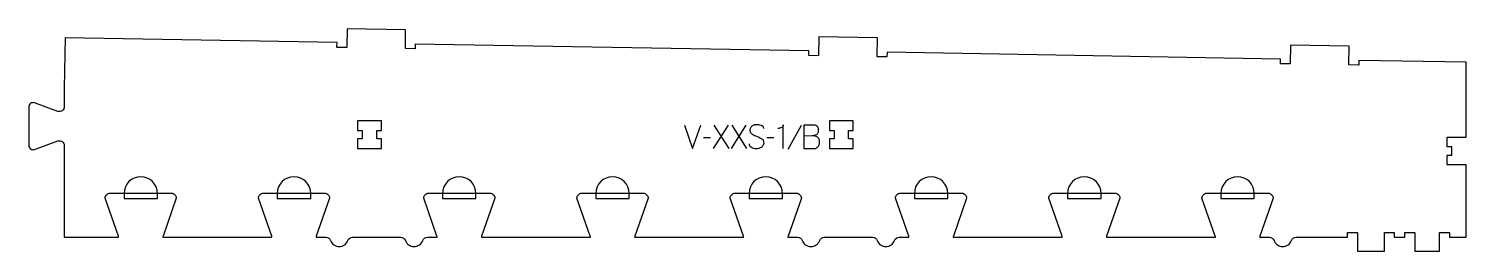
# Model space of a CAD drawing. Extents: x 0 to 1828, y 0 to 284.
import ezdxf

# ---------------------------------------------------------------- set-up
doc = ezdxf.new("R2010")
doc.units = 0
for name, color, linetype in [('1_ANYTOOL_1MMDEEP_LABELS_S', 2, 'CONTINUOUS'), ('3_ANYTOOL_CUTTHROUGH_INSID', 4, 'CONTINUOUS'), ('4_ANYTOOL_CUTTHROUGH_OUTSI', 5, 'CONTINUOUS'), ('5_ANYTOOL_HALF_MILL_9MM_IN', 3, 'CONTINUOUS')]:
    doc.layers.add(name, color=color, linetype=linetype)

msp = doc.modelspace()

# ---------------------------------------------------------------- linework, layer by layer
at = {"layer": '1_ANYTOOL_1MMDEEP_LABELS_S'}
for p, q in [((889.363746, 160.923199), (870.463746, 130.923199)), ((890.606603, 130.923199), (871.663746, 160.923199)), ((912.078032, 160.923199), (893.178032, 130.923199)), ((913.320889, 130.923199), (894.378032, 160.923199)), ((982.363746, 160.45177), (965.178032, 129.680341)), ((867.035175, 144.808913), (858.249461, 144.723199)), ((947.520889, 144.808913), (938.735175, 144.723199))]:
    msp.add_line(p, q, dxfattribs=at)
msp.add_lwpolyline([(833.906603, 160.923199), (844.278032, 130.923199), (854.820889, 160.923199)], dxfattribs=at)
for points in [[(934.706603, 156.337484, 0.071867), (934.51349, 157.674091, 0.100684), (933.886961, 158.855341, 0.047558), (933.412407, 159.331792, 0.038563), (932.862407, 159.72052, 0.037928), (932.165219, 160.067988, 0.026634), (931.428032, 160.323199, 0.028461), (928.404699, 161.009181, 0.041577), (925.320889, 161.266056, 0.036938), (923.818529, 161.154916, 0.041531), (922.353032, 160.810699, 0.041583), (920.975655, 160.23349, 0.038125), (919.706603, 159.444627, 0.057611), (918.636451, 158.452723, 0.065808), (917.842318, 157.232127, 0.06469), (917.364822, 155.772572, 0.046778), (917.220889, 154.237484, 0.052235), (917.383245, 152.687642, 0.075448), (917.928032, 151.237484, 0.076671), (918.844124, 150.064432, 0.061023), (920.049461, 149.180341, 0.021951), (923.078315, 147.652996, 0.018213), (926.220889, 146.373199, -0.02405), (929.322374, 145.067736, -0.02981), (932.263746, 143.437484, -0.068439), (933.405048, 142.471554, -0.079282), (934.213746, 141.219627, -0.076308), (934.638746, 139.640945, -0.047772), (934.663746, 137.994627, -0.046243), (934.370512, 136.313668, -0.06359), (933.720889, 134.742841, -0.064671), (932.748065, 133.458653, -0.057073), (931.492318, 132.444627, -0.067522), (928.524009, 131.081717, -0.070793), (925.299461, 130.580341, -0.064027), (922.160445, 130.942857, -0.070447), (919.235175, 132.123199, -0.054374), (918.076758, 132.972831, -0.074742), (917.178032, 134.083913, -0.075199), (916.655025, 135.390291, -0.057737), (916.492318, 136.794627)], [(959.649461, 130.923199), (959.649461, 160.966056, -0.057478), (959.385437, 159.873088, -0.075801), (958.845889, 158.892841, -0.075474), (958.030437, 158.108967, -0.055107), (957.035175, 157.558913, -0.039607), (954.892934, 156.859401, -0.05918), (952.663746, 156.594627)], [(985.792318, 147.25177), (996.335175, 147.380341, 0.046847), (999.283877, 147.85679, 0.060102), (1002.056603, 148.944627, 0.086388), (1003.163305, 149.814753, 0.076384), (1003.936961, 150.996413, 0.070405), (1004.434429, 152.684162, 0.036531), (1004.563746, 154.45177, 0.031885), (1004.472125, 155.887028, 0.051083), (1004.145889, 157.28302, 0.053001), (1003.637602, 158.369579, 0.064647), (1002.892318, 159.305341, 0.064346), (1001.919026, 160.030906, 0.050037), (1000.803032, 160.518734, 0.048317), (999.358476, 160.835017, 0.029756), (997.878032, 160.923199), (985.792318, 160.923199)], [(985.792318, 160.923199), (985.792318, 130.923199), (995.478032, 130.923199), (998.006603, 130.837484, 0.048381), (999.685497, 130.9414, 0.066146), (1001.290532, 131.421413, 0.067079), (1002.654295, 132.270083, 0.057042), (1003.770889, 133.430341, 0.037099), (1004.665561, 134.801582, 0.042913), (1005.329818, 136.296413, 0.043052), (1005.720978, 137.85206, 0.040094), (1005.849461, 139.45177, 0.045096), (1005.687089, 141.248386, 0.070597), (1005.120889, 142.949984, 0.073303), (1004.194911, 144.279023, 0.067093), (1002.935175, 145.30177, 0.063103), (999.760665, 146.726716, 0.053716), (996.335175, 147.380341)]]:
    msp.add_lwpolyline(points, format="xyb", dxfattribs=at)
at = {"layer": '3_ANYTOOL_CUTTHROUGH_INSID'}
for points in [[(424.423854, 130.956456), (448.673854, 130.956456), (448.673854, 143.456456), (442.673854, 143.456456), (442.673854, 153.956456), (448.673854, 153.956456), (448.673854, 166.456456), (418.173854, 166.456456), (418.173854, 153.956456), (424.173854, 153.956456), (424.173854, 143.456456), (418.173854, 143.456456), (418.173854, 130.956456)], [(1024.423854, 130.956456), (1048.673854, 130.956456), (1048.673854, 143.456456), (1042.673854, 143.456456), (1042.673854, 153.956456), (1048.673854, 153.956456), (1048.673854, 166.456456), (1018.173854, 166.456456), (1018.173854, 153.956456), (1024.173854, 153.956456), (1024.173854, 143.456456), (1018.173854, 143.456456), (1018.173854, 130.956456)]]:
    msp.add_lwpolyline(points, close=True, dxfattribs=at)
at = {"layer": '4_ANYTOOL_CUTTHROUGH_OUTSI'}
msp.add_lwpolyline([(1611.768626, 18), (1677.173064, 18), (1677.173064, 23.75, -0.414214), (1677.423064, 24), (1689.423064, 24, -0.414214), (1689.673064, 23.75), (1689.673064, 0), (1724.173064, 0), (1724.173064, 23.75, -0.414214), (1724.423064, 24), (1736.423064, 24, -0.414214), (1736.673064, 23.75), (1736.673064, 18), (1750.085064, 18), (1750.085064, 23.75, -0.414214), (1750.335064, 24), (1762.335064, 24, -0.414214), (1762.585064, 23.75), (1762.585064, 0), (1794.173064, 0), (1794.173064, 23.75, -0.414214), (1794.423064, 24), (1806.423064, 24, -0.414214), (1806.673064, 23.75), (1806.673064, 18), (1828.172709, 18), (1828.04221, 110.130505), (1804.24228, 110.130505, -0.414214), (1803.99228, 110.380505), (1803.99228, 122.380505, -0.414214), (1804.24228, 122.630505), (1809.99228, 122.630505), (1809.99228, 133.130505), (1804.24228, 133.130505, -0.414214), (1803.99228, 133.380505), (1803.99228, 145.380505, -0.414214), (1804.24228, 145.630505), (1827.991943, 145.630505), (1827.86388, 240.840227), (1691.533652, 243.220238), (1691.433317, 237.471115, -0.414214), (1691.178993, 237.225516), (1679.18082, 237.43491, -0.414214), (1678.93522, 237.689234), (1679.349648, 261.435706), (1604.860995, 262.73591), (1604.446569, 238.989561, -0.414214), (1604.192245, 238.743961), (1592.194072, 238.953356, -0.414214), (1591.948472, 239.20768), (1592.048809, 244.95691), (1091.533652, 253.694853), (1091.433317, 247.945729, -0.414214), (1091.178993, 247.70013), (1079.18082, 247.909524, -0.414214), (1078.93522, 248.163849), (1079.349648, 271.91032), (1004.860995, 273.210524), (1004.446569, 249.464175, -0.414214), (1004.192245, 249.218576), (992.194072, 249.42797, -0.414214), (991.948472, 249.682294), (992.048809, 255.431524), (491.533652, 264.169467), (491.433317, 258.420344, -0.414214), (491.178993, 258.174744), (479.18082, 258.384139, -0.414214), (478.93522, 258.638463), (479.349648, 282.384934), (404.860995, 283.685138), (404.446569, 259.938789, -0.414214), (404.192245, 259.69319), (392.194072, 259.902584, -0.414214), (391.948472, 260.156909), (392.048809, 265.906139), (46.332559, 271.941618), (45.224296, 208.460685), (45.224087, 184.209824, -0.237079), (42.704903, 179.195495, -0.237079), (37.178163, 178.223411, -0.015608), (37.163364, 178.228359), (7.38769, 189.228342, 0.236335), (2.318105, 188.329321, 0.237079), (0.000456, 183.716135), (0, 135.210051, 0.237079), (2.317649, 130.596867, 0.237104), (7.402166, 129.702779), (37.163368, 140.697378, -0.015604), (37.178163, 140.702324, -0.237079), (42.704903, 139.730241, -0.237079), (45.224087, 134.715909), (45.223854, 109.895306), (45.223854, 18), (114.318333, 18, 0.06141), (114.083423, 19.39487), (97.187889, 67.667412, -0.084368), (97.173854, 67.75, -0.414214), (103.423854, 74), (181.423854, 74, -0.414214), (187.673854, 67.75, -0.084368), (187.659819, 67.667412), (170.760706, 19.383805, 0.0608), (170.529375, 18), (309.218333, 18, 0.06141), (308.983423, 19.39487), (292.087889, 67.667412, -0.084368), (292.073854, 67.75, -0.414214), (298.323854, 74), (376.323854, 74, -0.414214), (382.573854, 67.75, -0.084368), (382.559819, 67.667412), (365.660706, 19.383805, 0.060725), (365.429161, 18), (377.827501, 18, -0.317837), (383.720057, 13.833333, 0.707107), (405.87607, 13.833333, -0.317837), (411.768626, 18), (424.423459, 18), (460.423854, 18), (473.077501, 18, -0.317837), (478.970057, 13.833333, 0.707107), (501.12607, 13.833333, -0.317837), (507.018626, 18), (519.418047, 18, 0.061511), (519.183423, 19.39487), (502.287889, 67.667412, -0.084368), (502.273854, 67.75, -0.414214), (508.523854, 74), (586.523854, 74, -0.414214), (592.773854, 67.75, -0.084368), (592.759819, 67.667412), (575.860706, 19.383805, 0.0608), (575.629375, 18), (714.318333, 18, 0.06141), (714.083423, 19.39487), (697.187889, 67.667412, -0.084368), (697.173854, 67.75, -0.414214), (703.423854, 74), (781.423854, 74, -0.414214), (787.673854, 67.75, -0.084368), (787.659819, 67.667412), (770.760706, 19.383805, 0.0608), (770.529375, 18), (909.218333, 18, 0.06141), (908.983423, 19.39487), (892.087889, 67.667412, -0.084368), (892.073854, 67.75, -0.414214), (898.323854, 74), (976.323854, 74, -0.414214), (982.573854, 67.75, -0.084368), (982.559819, 67.667412), (965.660706, 19.383805, 0.060725), (965.429161, 18), (977.827501, 18, -0.317837), (983.720057, 13.833333, 0.707107), (1005.87607, 13.833333, -0.317837), (1011.768626, 18), (1024.423459, 18), (1060.423854, 18), (1073.077501, 18, -0.317837), (1078.970057, 13.833333, 0.707107), (1101.12607, 13.833333, -0.317837), (1107.018626, 18), (1119.418047, 18, 0.061511), (1119.183423, 19.39487), (1102.28789, 67.667412, -0.084368), (1102.273854, 67.75, -0.414214), (1108.523854, 74), (1186.523854, 74, -0.414214), (1192.773854, 67.75, -0.084368), (1192.759819, 67.667412), (1175.860706, 19.383805, 0.0608), (1175.629375, 18), (1314.318333, 18, 0.06141), (1314.083423, 19.39487), (1297.18789, 67.667412, -0.084368), (1297.173854, 67.75, -0.414214), (1303.423854, 74), (1381.423854, 74, -0.414214), (1387.673854, 67.75, -0.084368), (1387.659819, 67.667412), (1370.760706, 19.383805, 0.0608), (1370.529375, 18), (1509.218333, 18, 0.06141), (1508.983423, 19.39487), (1492.08789, 67.667412, -0.084368), (1492.073854, 67.75, -0.414214), (1498.323854, 74), (1576.323854, 74, -0.414214), (1582.573854, 67.75, -0.084368), (1582.559819, 67.667412), (1565.660706, 19.383805, 0.060725), (1565.429161, 18), (1577.827501, 18, -0.317837), (1583.720057, 13.833333, 0.707107), (1605.87607, 13.833333, -0.317837)], format="xyb", close=True, dxfattribs=at)
at = {"layer": '5_ANYTOOL_HALF_MILL_9MM_IN'}
for points in [[(163.673852, 73.76, 0.999765), (121.173854, 73.75), (121.173854, 67.5), (163.673854, 67.5)], [(358.573852, 73.76, 0.999765), (316.073854, 73.75), (316.073854, 67.5), (358.573854, 67.5)], [(568.773852, 73.76, 0.999765), (526.273854, 73.75), (526.273854, 67.5), (568.773854, 67.5)], [(763.673852, 73.76, 0.999765), (721.173854, 73.75), (721.173854, 67.5), (763.673854, 67.5)], [(958.573854, 73.5), (958.573854, 73.75, 1), (916.073854, 73.75), (916.073854, 67.5), (958.573854, 67.5)], [(1168.773854, 73.5), (1168.773854, 73.75, 1), (1126.273854, 73.75), (1126.273854, 67.5), (1168.773854, 67.5)], [(1363.673854, 73.5), (1363.673854, 73.75, 1), (1321.173854, 73.75), (1321.173854, 67.5), (1363.673854, 67.5)], [(1558.573852, 73.76, 0.999765), (1516.073854, 73.75), (1516.073854, 67.5), (1558.573854, 67.5)]]:
    msp.add_lwpolyline(points, format="xyb", close=True, dxfattribs=at)

doc.saveas('drawing.dxf')
